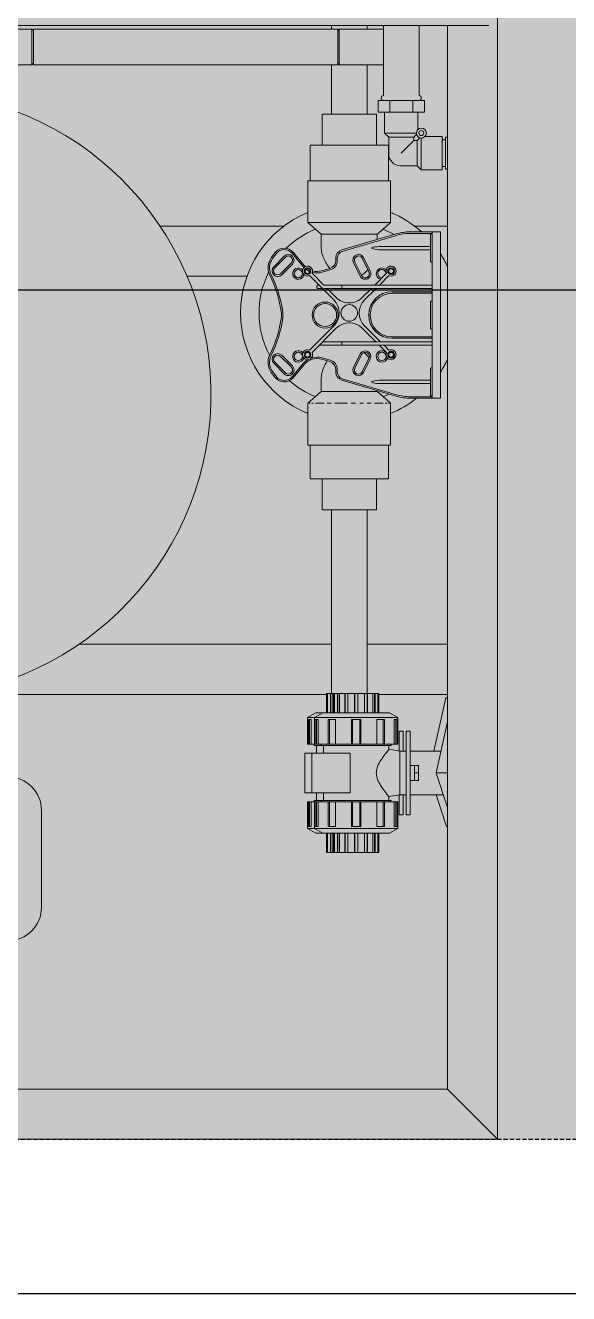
# Model space of a CAD drawing. Header units: centimetres. Extents: x 405564 to 502064, y 46284 to 60634.
# Drawn here: x 485449 to 485481.5, y 55890.3 to 55966.1 of the extents above; entities that cross this region are included whole.
import ezdxf

# ---------------------------------------------------------------- set-up
doc = ezdxf.new("R2010")
doc.units = ezdxf.units.CM
doc.linetypes.add('( Hidden )', pattern=[0.375, 0.25, -0.125])
doc.layers.get('0').update_dxf_attribs({"color": 8, "lineweight": 9})
for name, color, linetype, lineweight in [('0-KRCN-AYDINLATMA-130426', 8, 'Continuous', 9), ('0-KRCN-MİMARİ-220526', 8, 'Continuous', 9), ('Visible (ISO)', 8, 'Continuous', 18)]:
    doc.layers.add(name, color=color, linetype=linetype, lineweight=lineweight)
doc.layers.add('AS_NOT_MIMARI', color=8, linetype='Continuous')
doc.layers.add('AS_TAV', color=8, linetype='Continuous')

# ---------------------------------------------------------------- blocks, each defined once
blk = doc.blocks.new('YPL 064U 40OD00 8K89 149 MG 66')
at = {"layer": '0-KRCN-AYDINLATMA-130426'}
blk.add_lwpolyline([(75.25, -2.9), (75.25, 2.9, 0.414214), (73.25, 4.9), (-73.25, 4.9, 0.414214), (-75.25, 2.9), (-75.25, -2.9, 0.414214), (-73.25, -4.9), (73.25, -4.9, 0.414214)], format="xyb", close=True, dxfattribs=at)
blk = doc.blocks.new('G$C546873DE')
at = {"layer": '0-KRCN-AYDINLATMA-130426'}
blk.add_blockref('YPL 064U 40OD00 8K89 149 MG 66', (14810.68, 8782.296), dxfattribs=at)
blk = doc.blocks.new('A$Cdfb98813')
h = blk.add_hatch()
h.set_pattern_fill('ANGLE', color=256)
h.set_pattern_definition([(0, (-482318.783, -59032.118), (0, 6.985), [5.08, -1.905]), (90, (-482318.783, -59032.118), (-6.985, 4e-16), [5.08, -1.905])])
h.paths.add_polyline_path([(2235.139, -683), (325.139, -683), (325.139, -933.015), (2235.139, -933.015)])
h.paths.add_polyline_path([(800, -700), (900, -700), (900, -800), (800, -800)], flags=16)
h.paths.add_polyline_path([(1700, -700), (1800, -700), (1800, -800), (1700, -800)], flags=16)
at = {"linetype": '( Hidden )'}
blk.add_lwpolyline([(2235.139, -683), (325.139, -683), (325.139, -933.015), (2235.139, -933.015)], close=True, dxfattribs=at)
blk.add_lwpolyline([(2235.139, -683), (325.139, -683), (325.139, -933.015), (2235.139, -933.015)], close=True, dxfattribs=at)
at = {"layer": 'AS_TAV'}
blk.add_lwpolyline([(1880, -882.25), (621.002, -882.25), (621.002, -942.25), (1880, -942.25)], close=True, dxfattribs=at)
at = {"layer": 'Visible (ISO)'}
for p, q in [((1627.528, -933.015), (1627.528, -865.895)), ((1573.028, -866.415), (1627.008, -866.415)), ((1599.68, -866.635), (1594.785, -866.635)), ((1599.68, -866.635), (1599.68, -868.768)), ((1599.773, -866.727), (1599.68, -866.635)), ((1599.773, -868.768), (1599.773, -866.635)), ((1599.773, -866.635), (1617.969, -866.635)), ((1617.595, -866.415), (1617.595, -866.635)), ((1617.969, -868.768), (1617.969, -866.635)), ((1618.061, -866.635), (1620.712, -866.635)), ((1619.728, -866.415), (1619.728, -866.635)), ((1620.712, -870.607), (1620.712, -866.415)), ((1622.846, -870.609), (1622.846, -866.415)), ((1624.528, -930.015), (1624.528, -866.415)), ((1599.68, -868.768), (1594.785, -868.768)), ((1599.773, -868.676), (1599.68, -868.768)), ((1599.773, -868.768), (1617.969, -868.768)), ((1617.595, -868.768), (1617.595, -871.714)), ((1620.712, -868.768), (1618.061, -868.768)), ((1619.728, -868.768), (1619.728, -871.714)), ((1621.077, -870.907), (1620.384, -870.907)), ((1620.384, -870.907), (1620.384, -871.607)), ((1622.463, -870.907), (1621.077, -870.907)), ((1621.077, -870.907), (1621.077, -871.607)), ((1623.156, -870.907), (1622.463, -870.907)), ((1622.463, -870.907), (1622.463, -871.607)), ((1623.156, -870.907), (1623.156, -871.607)), ((1617.036, -871.714), (1620.287, -871.714)), ((1617.036, -871.714), (1617.036, -873.569)), ((1620.287, -871.714), (1620.287, -873.569)), ((1621.077, -871.607), (1620.384, -871.607)), ((1620.77, -871.607), (1620.77, -872.857)), ((1622.463, -871.607), (1621.077, -871.607)), ((1623.156, -871.607), (1622.463, -871.607)), ((1622.77, -871.607), (1622.77, -872.634)), ((1620.77, -872.857), (1622.672, -872.857)), ((1621.02, -873.107), (1620.77, -872.857)), ((1616.312, -873.569), (1621.011, -873.569)), ((1616.312, -873.569), (1616.312, -875.709)), ((1621.011, -873.569), (1621.011, -875.709)), ((1622.52, -873.107), (1621.02, -873.107)), ((1621.02, -873.107), (1621.02, -874.107)), ((1621.77, -874.057), (1622.52, -873.307)), ((1622.52, -873.107), (1622.685, -872.942)), ((1622.52, -873.307), (1622.52, -873.107)), ((1622.72, -873.307), (1622.52, -873.307)), ((1622.72, -873.307), (1622.885, -873.142)), ((1622.72, -874.807), (1622.72, -873.307)), ((1622.97, -873.155), (1622.97, -875.057)), ((1624.22, -873.057), (1623.194, -873.057)), ((1624.22, -873.057), (1624.22, -875.057)), ((1624.42, -873.257), (1624.22, -873.257)), ((1624.42, -873.107), (1624.42, -875.007)), ((1624.528, -873.107), (1624.42, -873.107)), ((1621.72, -874.807), (1622.72, -874.807)), ((1622.72, -874.807), (1622.97, -875.057)), ((1624.22, -875.057), (1622.97, -875.057)), ((1624.42, -874.857), (1624.22, -874.857)), ((1624.528, -875.007), (1624.42, -875.007)), ((1616.186, -875.709), (1621.136, -875.709)), ((1616.186, -878.209), (1616.186, -875.709)), ((1621.136, -878.209), (1621.136, -875.709)), ((1615.573, -877.886), (1615.639, -877.854)), ((1615.573, -877.886), (1615.574, -877.889)), ((1621.21, -877.626), (1621.208, -877.628)), ((1621.21, -877.626), (1621.276, -877.658)), ((1614.754, -878.415), (1607.34, -878.415)), ((1616.186, -878.209), (1616.986, -878.909)), ((1616.986, -879.685), (1616.986, -878.909)), ((1616.986, -878.909), (1620.336, -878.909)), ((1621.463, -878.883), (1618.215, -879.844)), ((1620.686, -878.603), (1620.336, -878.909)), ((1620.336, -879.217), (1620.336, -878.909)), ((1620.686, -878.603), (1621.136, -878.209)), ((1623.614, -878.76), (1622.314, -878.76)), ((1622.314, -878.85), (1623.614, -878.85)), ((1624.528, -878.415), (1622.569, -878.415)), ((1623.564, -878.896), (1623.614, -878.896)), ((1623.614, -878.76), (1623.614, -879.029)), ((1624.114, -878.76), (1623.614, -878.76)), ((1624.114, -878.76), (1624.114, -879.029)), ((1618.24, -879.931), (1621.489, -878.97)), ((1623.514, -879.635), (1620.606, -879.635)), ((1623.514, -878.946), (1623.514, -879.09)), ((1623.514, -880.381), (1623.514, -879.09)), ((1623.614, -879.029), (1623.614, -879.528)), ((1623.614, -879.528), (1623.614, -887.943)), ((1624.114, -879.029), (1624.114, -879.528)), ((1624.114, -879.528), (1624.114, -887.943)), ((1613.396, -879.793), (1613.441, -879.736)), ((1613.396, -879.793), (1613.398, -879.795)), ((1614.209, -880.018), (1613.995, -880.307)), ((1614.068, -880.361), (1614.282, -880.072)), ((1614.776, -880.213), (1614.139, -880.849)), ((1614.203, -880.913), (1614.839, -880.276)), ((1615.24, -880.043), (1615.9, -880.831)), ((1615.969, -880.773), (1615.309, -879.985)), ((1617.856, -880.324), (1617.856, -880.469)), ((1617.946, -880.469), (1617.946, -880.324)), ((1619.44, -880.342), (1619.838, -881.15)), ((1619.919, -881.11), (1619.521, -880.303)), ((1620.606, -879.835), (1623.514, -879.835)), ((1623.514, -880.381), (1623.514, -880.524)), ((1615.193, -880.63), (1614.556, -881.266)), ((1614.62, -881.33), (1615.256, -880.693)), ((1617.498, -880.948), (1617.019, -881.09)), ((1617.044, -881.176), (1617.524, -881.034)), ((1618.911, -880.603), (1619.309, -881.411)), ((1619.39, -881.371), (1618.992, -880.564)), ((1623.564, -880.574), (1623.614, -880.574)), ((1612.543, -881.415), (1608.959, -881.415)), ((1612.391, -881.887), (1612.413, -881.817)), ((1612.391, -881.887), (1612.393, -881.888)), ((1616.161, -881.255), (1616.161, -881.309)), ((1617.742, -882.831), (1616.291, -881.379)), ((1616.432, -881.238), (1617.138, -881.944)), ((1616.855, -881.943), (1616.798, -881.943)), ((1618.245, -881.943), (1617.138, -881.943)), ((1623.614, -881.943), (1618.245, -881.943)), ((1620.185, -881.943), (1620.891, -881.238)), ((1621.032, -881.379), (1620.468, -881.943)), ((1621.161, -881.255), (1621.161, -881.309)), ((1612.261, -882.456), (1612.278, -882.384)), ((1612.261, -882.456), (1612.264, -882.456)), ((1616.722, -882.093), (1616.722, -881.993)), ((1616.798, -882.143), (1617.055, -882.143)), ((1617.143, -882.143), (1618.245, -882.143)), ((1617.338, -882.143), (1617.884, -882.689)), ((1618.222, -882.093), (1618.222, -881.993)), ((1618.245, -882.143), (1623.614, -882.143)), ((1619.439, -882.689), (1619.985, -882.143)), ((1620.268, -882.143), (1619.581, -882.831)), ((1623.614, -882.345), (1621.214, -882.345)), ((1621.214, -882.435), (1623.614, -882.435)), ((1623.514, -882.946), (1623.514, -883.09)), ((1623.514, -884.381), (1623.514, -883.09)), ((1623.564, -882.896), (1623.614, -882.896)), ((1616.291, -885.838), (1617.742, -884.387)), ((1617.884, -884.528), (1616.432, -885.979)), ((1620.255, -885.343), (1619.439, -884.528)), ((1619.581, -884.387), (1620.538, -885.343)), ((1623.514, -884.381), (1623.514, -884.524)), ((1623.564, -884.574), (1623.614, -884.574)), ((1612.395, -885.347), (1612.379, -885.275)), ((1612.395, -885.347), (1612.398, -885.346)), ((1616.722, -885.407), (1616.722, -885.393)), ((1616.868, -885.543), (1618.245, -885.543)), ((1618.245, -885.343), (1617.068, -885.343)), ((1618.222, -885.493), (1618.222, -885.393)), ((1623.614, -885.343), (1618.245, -885.343)), ((1618.245, -885.543), (1623.614, -885.543)), ((1620.891, -885.979), (1620.455, -885.543)), ((1620.738, -885.543), (1621.032, -885.838)), ((1623.614, -885.035), (1621.214, -885.035)), ((1621.214, -885.125), (1623.614, -885.125)), ((1614.556, -886.204), (1615.193, -886.841)), ((1615.256, -886.777), (1614.62, -886.141)), ((1616.161, -886.255), (1616.161, -886.309)), ((1617.019, -886.381), (1617.498, -886.522)), ((1617.524, -886.436), (1617.044, -886.294)), ((1619.309, -886.06), (1618.911, -886.867)), ((1618.992, -886.907), (1619.39, -886.1)), ((1619.838, -886.321), (1619.44, -887.128)), ((1619.521, -887.168), (1619.919, -886.361)), ((1621.161, -886.255), (1621.161, -886.309)), ((1613.995, -887.163), (1614.209, -887.452)), ((1614.282, -887.399), (1614.068, -887.11)), ((1614.139, -886.622), (1614.776, -887.258)), ((1614.839, -887.194), (1614.203, -886.558)), ((1615.9, -886.639), (1615.24, -887.427)), ((1615.309, -887.485), (1615.969, -886.697)), ((1617.856, -887.002), (1617.856, -887.147)), ((1617.946, -887.147), (1617.946, -887.002)), ((1623.514, -886.946), (1623.514, -887.09)), ((1623.514, -888.381), (1623.514, -887.09)), ((1623.564, -886.896), (1623.614, -886.896)), ((1613.77, -887.893), (1613.724, -887.836)), ((1613.77, -887.893), (1613.772, -887.892)), ((1616.986, -887.533), (1616.986, -888.309)), ((1618.215, -887.626), (1621.463, -888.587)), ((1621.489, -888.501), (1618.24, -887.54)), ((1623.514, -887.635), (1620.606, -887.635)), ((1620.606, -887.835), (1623.514, -887.835)), ((1623.614, -888.442), (1623.614, -887.943)), ((1624.114, -888.442), (1624.114, -887.943)), ((1616.186, -889.009), (1616.637, -888.615)), ((1616.637, -888.615), (1616.986, -888.309)), ((1620.336, -888.254), (1620.336, -888.309)), ((1620.336, -888.309), (1620.686, -888.615)), ((1620.686, -888.615), (1621.136, -889.009)), ((1623.614, -888.62), (1622.314, -888.62)), ((1622.314, -888.71), (1623.614, -888.71)), ((1622.691, -888.71), (1622.663, -888.731)), ((1623.514, -888.381), (1623.514, -888.524)), ((1623.564, -888.574), (1623.614, -888.574)), ((1623.614, -888.71), (1623.614, -888.442)), ((1624.114, -888.71), (1623.614, -888.71)), ((1624.114, -888.71), (1624.114, -888.442)), ((1615.086, -889.04), (1615.027, -888.997)), ((1615.086, -889.04), (1615.088, -889.038)), ((1616.186, -889.009), (1616.186, -891.509)), ((1616.211, -889.009), (1616.186, -889.009)), ((1616.32, -889.009), (1616.254, -889.009)), ((1616.32, -889.009), (1616.254, -889.009)), ((1616.514, -889.009), (1616.402, -889.009)), ((1616.807, -889.009), (1616.643, -889.009)), ((1617.151, -889.009), (1616.643, -889.009)), ((1617.151, -889.009), (1616.968, -889.009)), ((1617.583, -889.009), (1617.347, -889.009)), ((1618.038, -889.009), (1617.802, -889.009)), ((1618.541, -889.009), (1617.802, -889.009)), ((1618.541, -889.009), (1618.29, -889.009)), ((1619.033, -889.009), (1618.782, -889.009)), ((1619.52, -889.009), (1619.285, -889.009)), ((1619.52, -889.009), (1619.285, -889.009)), ((1619.976, -889.009), (1619.74, -889.009)), ((1620.354, -889.009), (1620.172, -889.009)), ((1620.68, -889.009), (1620.172, -889.009)), ((1620.68, -889.009), (1620.516, -889.009)), ((1620.92, -889.009), (1620.809, -889.009)), ((1621.069, -889.009), (1621.002, -889.009)), ((1621.069, -889.009), (1621.002, -889.009)), ((1621.136, -889.009), (1621.112, -889.009)), ((1621.136, -889.009), (1621.136, -891.509)), ((1621.75, -889.331), (1621.684, -889.363)), ((1621.75, -889.331), (1621.749, -889.329)), ((1616.113, -889.592), (1616.047, -889.56)), ((1616.113, -889.592), (1616.114, -889.589)), ((1621.136, -891.509), (1616.186, -891.509)), ((1616.312, -893.523), (1616.312, -891.509)), ((1621.011, -893.523), (1621.011, -891.509)), ((1621.011, -893.523), (1616.312, -893.523)), ((1617.036, -895.377), (1617.036, -893.523)), ((1620.287, -895.377), (1620.287, -893.523)), ((1620.287, -895.377), (1617.036, -895.377)), ((1617.595, -906.368), (1617.595, -895.377)), ((1619.728, -906.368), (1619.728, -895.377)), ((1617.595, -903.415), (1602.506, -903.415)), ((1624.528, -903.415), (1619.728, -903.415)), ((1617.301, -906.415), (1594.675, -906.415)), ((1617.301, -906.368), (1617.316, -906.368)), ((1617.301, -906.368), (1617.301, -907.518)), ((1617.34, -906.368), (1617.316, -906.368)), ((1617.316, -906.368), (1617.316, -907.518)), ((1617.364, -906.368), (1617.34, -906.368)), ((1617.34, -906.368), (1617.34, -907.518)), ((1617.364, -906.368), (1617.534, -906.368)), ((1617.364, -907.518), (1617.364, -906.368)), ((1617.562, -906.368), (1617.534, -906.368)), ((1617.534, -906.368), (1617.534, -907.518)), ((1617.668, -906.368), (1617.562, -906.368)), ((1617.562, -906.368), (1617.562, -907.518)), ((1617.668, -906.368), (1617.715, -906.368)), ((1617.668, -907.518), (1617.668, -906.368)), ((1617.715, -906.368), (1617.729, -906.368)), ((1617.715, -906.368), (1617.715, -907.518)), ((1617.753, -906.368), (1617.729, -906.368)), ((1617.729, -906.368), (1617.729, -907.518)), ((1617.777, -906.368), (1617.753, -906.368)), ((1617.753, -906.368), (1617.753, -907.518)), ((1617.777, -906.368), (1617.948, -906.368)), ((1617.777, -907.518), (1617.777, -906.368)), ((1617.975, -906.368), (1617.948, -906.368)), ((1617.948, -906.368), (1617.948, -907.518)), ((1618.082, -906.368), (1617.975, -906.368)), ((1617.975, -906.368), (1617.975, -907.518)), ((1618.082, -906.368), (1618.39, -906.368)), ((1618.082, -907.518), (1618.082, -906.368)), ((1618.39, -906.368), (1618.39, -907.518)), ((1618.415, -906.368), (1618.39, -906.368)), ((1618.415, -906.368), (1618.415, -907.518)), ((1618.577, -906.368), (1618.415, -906.368)), ((1618.577, -906.368), (1618.577, -907.518)), ((1618.583, -906.368), (1618.577, -906.368)), ((1618.583, -907.518), (1618.583, -906.368)), ((1618.583, -906.368), (1618.968, -906.368)), ((1618.985, -906.368), (1618.968, -906.368)), ((1618.968, -906.368), (1618.968, -907.518)), ((1619.165, -906.368), (1618.985, -906.368)), ((1618.985, -906.368), (1618.985, -907.518)), ((1619.182, -906.368), (1619.165, -906.368)), ((1619.165, -906.368), (1619.165, -907.518)), ((1619.182, -906.368), (1619.566, -906.368)), ((1619.182, -907.518), (1619.182, -906.368)), ((1619.573, -906.368), (1619.566, -906.368)), ((1619.566, -906.368), (1619.566, -907.518)), ((1619.735, -906.368), (1619.573, -906.368)), ((1619.573, -906.368), (1619.573, -907.518)), ((1619.76, -906.368), (1619.735, -906.368)), ((1619.735, -906.368), (1619.735, -907.518)), ((1619.76, -906.368), (1620.068, -906.368)), ((1619.76, -907.518), (1619.76, -906.368)), ((1620.175, -906.368), (1620.068, -906.368)), ((1620.068, -906.368), (1620.068, -907.518)), ((1620.202, -906.368), (1620.175, -906.368)), ((1620.175, -906.368), (1620.175, -907.518)), ((1620.202, -906.368), (1620.373, -906.368)), ((1620.202, -907.518), (1620.202, -906.368)), ((1620.396, -906.368), (1620.373, -906.368)), ((1620.373, -906.368), (1620.373, -907.518)), ((1620.421, -906.368), (1620.396, -906.368)), ((1620.396, -906.368), (1620.396, -907.518)), ((1620.421, -906.368), (1620.435, -906.368)), ((1620.421, -907.518), (1620.421, -906.368)), ((1620.435, -906.368), (1620.435, -907.518)), ((1624.528, -906.415), (1620.435, -906.415)), ((1623.725, -909.818), (1624.435, -906.618)), ((1624.528, -906.618), (1624.435, -906.618)), ((1616.661, -907.518), (1616.161, -907.806)), ((1617.075, -907.518), (1616.575, -907.806)), ((1617.075, -907.518), (1616.661, -907.518)), ((1621.075, -907.518), (1617.075, -907.518)), ((1621.075, -907.518), (1621.575, -907.806)), ((1616.575, -907.806), (1616.161, -907.806)), ((1616.161, -909.388), (1616.161, -907.806)), ((1616.213, -907.918), (1616.213, -909.388)), ((1616.213, -907.918), (1616.383, -907.918)), ((1616.286, -909.388), (1616.286, -907.918)), ((1616.383, -909.388), (1616.383, -907.918)), ((1621.575, -907.806), (1616.575, -907.806)), ((1616.575, -909.388), (1616.575, -907.806)), ((1616.627, -907.918), (1616.627, -909.388)), ((1616.627, -907.918), (1616.797, -907.918)), ((1616.699, -909.388), (1616.699, -907.918)), ((1616.797, -909.388), (1616.797, -907.918)), ((1617.392, -907.918), (1617.392, -909.388)), ((1617.392, -907.918), (1617.837, -907.918)), ((1617.468, -909.388), (1617.468, -907.918)), ((1617.832, -909.388), (1617.832, -907.918)), ((1617.837, -909.388), (1617.837, -907.918)), ((1618.8, -907.918), (1618.8, -909.388)), ((1618.8, -907.918), (1619.35, -907.918)), ((1618.85, -909.388), (1618.85, -907.918)), ((1619.3, -909.388), (1619.3, -907.918)), ((1619.35, -909.388), (1619.35, -907.918)), ((1620.313, -907.918), (1620.313, -909.388)), ((1620.313, -907.918), (1620.758, -907.918)), ((1620.318, -909.388), (1620.318, -907.918)), ((1620.682, -909.388), (1620.682, -907.918)), ((1620.758, -909.388), (1620.758, -907.918)), ((1621.353, -907.918), (1621.353, -909.388)), ((1621.353, -907.918), (1621.523, -907.918)), ((1621.451, -909.388), (1621.451, -907.918)), ((1621.523, -909.388), (1621.523, -907.918)), ((1621.575, -909.388), (1621.575, -907.806)), ((1623.85, -911.118), (1624.528, -908.063)), ((1621.641, -908.648), (1621.641, -909.81)), ((1621.861, -908.618), (1621.671, -908.618)), ((1621.891, -908.648), (1621.891, -909.81)), ((1622.055, -908.648), (1622.055, -913.588)), ((1622.275, -908.618), (1622.085, -908.618)), ((1622.305, -908.648), (1622.305, -913.588)), ((1616.011, -909.923), (1616.011, -912.313)), ((1616.425, -909.923), (1616.011, -909.923)), ((1616.213, -909.388), (1616.161, -909.388)), ((1616.213, -909.388), (1616.286, -909.388)), ((1616.286, -909.388), (1616.383, -909.388)), ((1616.575, -909.388), (1616.383, -909.388)), ((1616.425, -909.923), (1616.425, -912.313)), ((1618.706, -909.923), (1616.425, -909.923)), ((1616.561, -909.388), (1616.561, -909.468)), ((1616.975, -909.468), (1616.561, -909.468)), ((1616.627, -909.388), (1616.575, -909.388)), ((1616.627, -909.388), (1616.699, -909.388)), ((1616.699, -909.388), (1616.797, -909.388)), ((1616.701, -909.468), (1616.701, -909.923)), ((1617.392, -909.388), (1616.797, -909.388)), ((1616.975, -909.388), (1616.975, -909.468)), ((1621.175, -909.468), (1616.975, -909.468)), ((1617.115, -909.468), (1617.115, -909.923)), ((1617.392, -909.388), (1617.468, -909.388)), ((1617.468, -909.388), (1617.832, -909.388)), ((1617.832, -909.388), (1617.837, -909.388)), ((1618.8, -909.388), (1617.837, -909.388)), ((1618.706, -912.313), (1618.706, -909.923)), ((1618.8, -909.388), (1618.85, -909.388)), ((1618.85, -909.388), (1619.3, -909.388)), ((1619.3, -909.388), (1619.35, -909.388)), ((1620.313, -909.388), (1619.35, -909.388)), ((1620.313, -909.388), (1620.318, -909.388)), ((1620.318, -909.388), (1620.682, -909.388)), ((1620.682, -909.388), (1620.758, -909.388)), ((1621.353, -909.388), (1620.758, -909.388)), ((1621.035, -909.468), (1621.035, -909.703)), ((1621.685, -909.818), (1621.035, -909.703)), ((1621.175, -909.388), (1621.175, -909.468)), ((1621.353, -909.388), (1621.451, -909.388)), ((1621.451, -909.388), (1621.523, -909.388)), ((1621.575, -909.388), (1621.523, -909.388)), ((1621.685, -909.818), (1621.685, -912.418)), ((1621.714, -909.817), (1622.026, -909.806)), ((1624.139, -909.818), (1622.305, -909.818)), ((1622.305, -910.667), (1622.555, -910.667)), ((1622.555, -910.667), (1622.555, -911.105)), ((1622.555, -910.667), (1622.805, -910.667)), ((1622.805, -910.655), (1622.805, -910.667)), ((1622.805, -910.667), (1622.805, -911.117)), ((1622.555, -911.13), (1622.555, -911.105)), ((1622.555, -911.117), (1622.805, -911.117)), ((1622.555, -911.13), (1622.555, -911.567)), ((1622.805, -911.117), (1622.805, -911.567)), ((1623.849, -911.123), (1623.85, -911.118)), ((1623.856, -911.121), (1623.849, -911.123)), ((1624.528, -911.118), (1623.85, -911.118)), ((1624.528, -913.188), (1623.856, -911.121)), ((1622.305, -911.567), (1622.555, -911.567)), ((1622.555, -911.567), (1622.805, -911.567)), ((1622.805, -911.567), (1622.805, -911.58)), ((1622.805, -911.567), (1622.805, -911.567)), ((1616.011, -912.313), (1616.425, -912.313)), ((1616.161, -912.848), (1616.213, -912.848)), ((1616.161, -912.848), (1616.161, -914.429)), ((1616.286, -912.848), (1616.213, -912.848)), ((1616.213, -912.848), (1616.213, -914.318)), ((1616.383, -912.848), (1616.286, -912.848)), ((1616.286, -912.848), (1616.286, -914.318)), ((1616.383, -912.848), (1616.575, -912.848)), ((1616.383, -914.318), (1616.383, -912.848)), ((1616.425, -912.313), (1618.706, -912.313)), ((1616.561, -912.768), (1616.975, -912.768)), ((1616.561, -912.848), (1616.561, -912.768)), ((1616.575, -912.848), (1616.627, -912.848)), ((1616.575, -912.848), (1616.575, -914.429)), ((1616.699, -912.848), (1616.627, -912.848)), ((1616.627, -912.848), (1616.627, -914.318)), ((1616.797, -912.848), (1616.699, -912.848)), ((1616.699, -912.848), (1616.699, -914.318)), ((1616.701, -912.313), (1616.701, -912.768)), ((1616.797, -912.848), (1617.392, -912.848)), ((1616.797, -914.318), (1616.797, -912.848)), ((1616.975, -912.768), (1621.175, -912.768)), ((1616.975, -912.848), (1616.975, -912.768)), ((1617.115, -912.313), (1617.115, -912.768)), ((1617.468, -912.848), (1617.392, -912.848)), ((1617.392, -912.848), (1617.392, -914.318)), ((1617.832, -912.848), (1617.468, -912.848)), ((1617.468, -912.848), (1617.468, -914.318)), ((1617.837, -912.848), (1617.832, -912.848)), ((1617.832, -912.848), (1617.832, -914.318)), ((1617.837, -912.848), (1618.8, -912.848)), ((1617.837, -914.318), (1617.837, -912.848)), ((1618.85, -912.848), (1618.8, -912.848)), ((1618.8, -912.848), (1618.8, -914.318)), ((1619.3, -912.848), (1618.85, -912.848)), ((1618.85, -912.848), (1618.85, -914.318)), ((1619.35, -912.848), (1619.3, -912.848)), ((1619.3, -912.848), (1619.3, -914.318)), ((1619.35, -912.848), (1620.313, -912.848)), ((1619.35, -914.318), (1619.35, -912.848)), ((1620.318, -912.848), (1620.313, -912.848)), ((1620.313, -912.848), (1620.313, -914.318)), ((1620.682, -912.848), (1620.318, -912.848)), ((1620.318, -912.848), (1620.318, -914.318)), ((1620.758, -912.848), (1620.682, -912.848)), ((1620.682, -912.848), (1620.682, -914.318)), ((1620.758, -912.848), (1621.353, -912.848)), ((1620.758, -914.318), (1620.758, -912.848)), ((1621.685, -912.418), (1621.035, -912.532)), ((1621.035, -912.532), (1621.035, -912.768)), ((1621.175, -912.848), (1621.175, -912.768)), ((1621.451, -912.848), (1621.353, -912.848)), ((1621.353, -912.848), (1621.353, -914.318)), ((1621.523, -912.848), (1621.451, -912.848)), ((1621.451, -912.848), (1621.451, -914.318)), ((1621.523, -912.848), (1621.575, -912.848)), ((1621.523, -914.318), (1621.523, -912.848)), ((1621.575, -912.848), (1621.575, -914.429)), ((1621.641, -912.425), (1621.641, -913.588)), ((1621.714, -912.419), (1622.026, -912.43)), ((1621.891, -912.425), (1621.891, -913.588)), ((1624.278, -912.418), (1622.305, -912.418)), ((1624.481, -914.318), (1623.864, -912.418)), ((1621.861, -913.618), (1621.671, -913.618)), ((1622.275, -913.618), (1622.085, -913.618)), ((1616.161, -914.429), (1616.575, -914.429)), ((1616.661, -914.718), (1616.161, -914.429)), ((1616.383, -914.318), (1616.213, -914.318)), ((1616.575, -914.429), (1621.575, -914.429)), ((1617.075, -914.718), (1616.575, -914.429)), ((1616.797, -914.318), (1616.627, -914.318)), ((1617.837, -914.318), (1617.392, -914.318)), ((1619.35, -914.318), (1618.8, -914.318)), ((1620.758, -914.318), (1620.313, -914.318)), ((1621.075, -914.718), (1621.575, -914.429)), ((1621.523, -914.318), (1621.353, -914.318)), ((1624.481, -914.318), (1624.528, -914.318)), ((1616.661, -914.718), (1617.075, -914.718)), ((1617.075, -914.718), (1621.075, -914.718)), ((1617.301, -915.868), (1617.301, -914.718)), ((1617.316, -914.718), (1617.316, -915.868)), ((1617.34, -915.868), (1617.34, -914.718)), ((1617.364, -915.868), (1617.364, -914.718)), ((1617.534, -914.718), (1617.534, -915.868)), ((1617.562, -915.868), (1617.562, -914.718)), ((1617.668, -915.868), (1617.668, -914.718)), ((1617.715, -915.868), (1617.715, -914.718)), ((1617.729, -914.718), (1617.729, -915.868)), ((1617.753, -915.868), (1617.753, -914.718)), ((1617.777, -915.868), (1617.777, -914.718)), ((1617.948, -914.718), (1617.948, -915.868)), ((1617.975, -915.868), (1617.975, -914.718)), ((1618.082, -915.868), (1618.082, -914.718)), ((1618.39, -914.718), (1618.39, -915.868)), ((1618.415, -915.868), (1618.415, -914.718)), ((1618.577, -915.868), (1618.577, -914.718)), ((1618.583, -915.868), (1618.583, -914.718)), ((1618.968, -914.718), (1618.968, -915.868)), ((1618.985, -915.868), (1618.985, -914.718)), ((1619.165, -915.868), (1619.165, -914.718)), ((1619.182, -915.868), (1619.182, -914.718)), ((1619.566, -914.718), (1619.566, -915.868)), ((1619.573, -915.868), (1619.573, -914.718)), ((1619.735, -915.868), (1619.735, -914.718)), ((1619.76, -915.868), (1619.76, -914.718)), ((1620.068, -914.718), (1620.068, -915.868)), ((1620.175, -915.868), (1620.175, -914.718)), ((1620.202, -915.868), (1620.202, -914.718)), ((1620.373, -914.718), (1620.373, -915.868)), ((1620.396, -915.868), (1620.396, -914.718)), ((1620.421, -915.868), (1620.421, -914.718)), ((1620.435, -915.868), (1620.435, -914.718)), ((1617.316, -915.868), (1617.301, -915.868)), ((1617.316, -915.868), (1617.34, -915.868)), ((1617.34, -915.868), (1617.364, -915.868)), ((1617.534, -915.868), (1617.364, -915.868)), ((1617.534, -915.868), (1617.562, -915.868)), ((1617.562, -915.868), (1617.668, -915.868)), ((1617.715, -915.868), (1617.668, -915.868)), ((1617.729, -915.868), (1617.715, -915.868)), ((1617.729, -915.868), (1617.753, -915.868)), ((1617.753, -915.868), (1617.777, -915.868)), ((1617.948, -915.868), (1617.777, -915.868)), ((1617.948, -915.868), (1617.975, -915.868)), ((1617.975, -915.868), (1618.082, -915.868)), ((1618.39, -915.868), (1618.082, -915.868)), ((1618.39, -915.868), (1618.415, -915.868)), ((1618.415, -915.868), (1618.577, -915.868)), ((1618.577, -915.868), (1618.583, -915.868)), ((1618.968, -915.868), (1618.583, -915.868)), ((1618.968, -915.868), (1618.985, -915.868)), ((1618.985, -915.868), (1619.165, -915.868)), ((1619.165, -915.868), (1619.182, -915.868)), ((1619.566, -915.868), (1619.182, -915.868)), ((1619.566, -915.868), (1619.573, -915.868)), ((1619.573, -915.868), (1619.735, -915.868)), ((1619.735, -915.868), (1619.76, -915.868)), ((1620.068, -915.868), (1619.76, -915.868)), ((1620.068, -915.868), (1620.175, -915.868)), ((1620.175, -915.868), (1620.202, -915.868)), ((1620.373, -915.868), (1620.202, -915.868)), ((1620.373, -915.868), (1620.396, -915.868)), ((1620.396, -915.868), (1620.421, -915.868)), ((1620.435, -915.868), (1620.421, -915.868)), ((1412.528, -930.015), (1624.528, -930.015)), ((1625.048, -930.535), (1624.528, -930.015)), ((1624.528, -930.015), (1625.048, -930.535)), ((1625.048, -930.535), (1627.008, -932.495)), ((1627.008, -932.495), (1625.048, -930.535)), ((1627.528, -933.015), (1627.008, -932.495)), ((1627.008, -932.495), (1627.528, -933.015)), ((1409.528, -933.015), (1627.528, -933.015))]:
    blk.add_line(p, q, dxfattribs=at)
for centre, radius in [((1622.972, -872.855), 0.3), ((1622.972, -872.855), 0.15), ((1615.614, -881.26), 0.25), ((1616.161, -881.109), 0.2), ((1621.161, -881.109), 0.2), ((1617.214, -883.735), 0.777), ((1617.214, -883.735), 0.687), ((1618.661, -883.609), 0.5), ((1615.614, -886.21), 0.25), ((1616.161, -886.109), 0.2), ((1620.614, -886.21), 0.25), ((1621.161, -886.109), 0.2)]:
    blk.add_circle(centre, radius, dxfattribs=at)
for centre, radius, start, end in [((1592.291, -888.472), 18.1, 93.37893, 86.62107), ((1620.72, -870.757), 0.15, 92.99024, 270), ((1622.82, -870.757), 0.15, 270, 80.00524), ((1621.72, -874.107), 0.7, 180, 270), ((1618.661, -883.609), 6.5, 112.38134, 247.61866), ((1618.661, -883.609), 6.5, 48.23934, 67.61866), ((1618.661, -883.609), 5.4, 112.02149, 134.31302), ((1618.661, -883.609), 5.4, 60.26277, 67.97851), ((1622.314, -881.76), 3, 90, 106.47655), ((1622.314, -881.76), 2.91, 90, 106.47655), ((1614.799, -880.902), 1, 143.47431, 206.45728), ((1614.799, -880.902), 0.91, 143.47431, 206.45728), ((1614.772, -880.435), 0.7, 39.95635, 143.47431), ((1614.772, -880.435), 0.61, 39.95635, 143.47431), ((1615.016, -880.453), 0.34, 315, 135), ((1615.016, -880.453), 0.25, 315, 135), ((1618.356, -880.324), 0.5, 106.47655, 180), ((1618.356, -880.324), 0.41, 106.47655, 180), ((1619.216, -880.453), 0.34, 26.25866, 206.25866), ((1619.216, -880.453), 0.25, 26.25866, 206.25866), ((1618.661, -883.609), 6.5, 25.5102, 32.97642), ((1618.661, -883.609), 5.4, 153.27288, 207.99989), ((1614.38, -881.089), 0.34, 135, 315), ((1614.38, -881.089), 0.25, 135, 315), ((1615.614, -881.26), 0.34, 41.14788, 349.79077), ((1616.161, -881.109), 0.3, 334.47122, 295.52878), ((1616.735, -880.131), 1.09, 219.95635, 224.24944), ((1616.735, -880.131), 1, 219.95635, 225.0997), ((1616.735, -880.131), 1.09, 232.41412, 246.77632), ((1616.735, -880.131), 1, 236.43551, 242.75493), ((1616.735, -880.131), 1.09, 254.94099, 286.47655), ((1616.735, -880.131), 1, 254.09074, 286.47655), ((1617.356, -880.469), 0.5, 286.47655, 0), ((1617.356, -880.469), 0.59, 286.47655, 0), ((1619.614, -881.26), 0.34, 206.25866, 26.25866), ((1619.614, -881.26), 0.25, 206.25866, 26.25866), ((1620.614, -881.26), 0.34, 41.14788, 256.93381), ((1620.614, -881.26), 0.25, 358.99856, 271.00144), ((1621.161, -881.109), 0.3, 244.47122, 205.52878), ((1607.409, -884.58), 7.255, 7.76425, 26.45728), ((1607.409, -884.58), 7.345, 7.76425, 26.45728), ((1618.661, -881.912), 1.1, 225, 315), ((1621.214, -883.735), 1.39, 90, 270), ((1621.214, -883.735), 1.3, 90, 270), ((1616.964, -883.609), 1.1, 315, 45), ((1620.358, -883.609), 1.1, 135, 225), ((1607.409, -882.89), 7.255, 333.54272, 352.23575), ((1607.409, -882.89), 7.345, 333.54272, 352.23575), ((1613.606, -883.735), 1, 352.23575, 7.76425), ((1613.606, -883.735), 1.09, 352.23575, 7.76425), ((1618.661, -885.306), 1.1, 45, 135), ((1614.799, -886.568), 1, 153.54272, 216.52569), ((1614.799, -886.568), 0.91, 153.54272, 216.52569), ((1614.38, -886.381), 0.34, 45, 225), ((1614.38, -886.381), 0.25, 45, 225), ((1615.614, -886.21), 0.34, 38.13917, 342.91393), ((1616.161, -886.109), 0.3, 64.47122, 25.52878), ((1616.735, -887.339), 1.09, 121.35407, 140.04365), ((1616.735, -887.339), 1, 73.52345, 140.04365), ((1616.735, -887.339), 1.09, 73.52345, 108.62913), ((1617.356, -887.002), 0.59, 0, 73.52345), ((1619.614, -886.21), 0.34, 333.74134, 153.74134), ((1619.614, -886.21), 0.25, 333.74134, 153.74134), ((1620.614, -886.21), 0.34, 38.13917, 342.91393), ((1621.161, -886.109), 0.3, 154.47122, 115.52878), ((1618.661, -883.609), 6.5, 327.02358, 334.4898), ((1615.016, -887.018), 0.34, 225, 45), ((1615.016, -887.018), 0.25, 225, 45), ((1617.356, -887.002), 0.5, 0, 73.52345), ((1618.356, -887.147), 0.5, 180, 253.52345), ((1618.356, -887.147), 0.41, 180, 253.52345), ((1619.216, -887.018), 0.34, 153.74134, 333.74134), ((1619.216, -887.018), 0.25, 153.74134, 333.74134), ((1614.772, -887.036), 0.7, 216.52569, 320.04365), ((1614.772, -887.036), 0.61, 216.52569, 320.04365), ((1618.661, -883.609), 5.4, 228.59656, 247.97851), ((1618.661, -883.609), 5.4, 292.02149, 296.054), ((1618.661, -883.609), 6.5, 292.38134, 308.29103), ((1622.314, -885.71), 3, 253.52345, 270), ((1622.314, -885.71), 2.91, 253.52345, 270), ((1621.671, -908.648), 0.03, 90, 180), ((1621.861, -908.648), 0.03, 0, 90), ((1622.085, -908.648), 0.03, 90, 180), ((1622.275, -908.648), 0.03, 0, 90), ((1621.611, -909.776), 0.03, 278.23541, 360), ((1621.715, -909.847), 0.03, 92, 180), ((1622.025, -909.776), 0.03, 272, 360), ((1621.611, -912.46), 0.03, 0, 81.76459), ((1621.715, -912.389), 0.03, 180, 268), ((1622.025, -912.46), 0.03, 0, 88), ((1621.671, -913.588), 0.03, 180, 270), ((1621.861, -913.588), 0.03, 270, 360), ((1622.085, -913.588), 0.03, 180, 270), ((1622.275, -913.588), 0.03, 270, 360)]:
    blk.add_arc(centre, radius, start, end, dxfattribs=at)
at = {"layer": 'Visible (ISO)', "extrusion": (0, 0, -1)}
for centre, major_axis, ratio, start_param, end_param in [((1623.564, -878.946), (0, 0.0501), 0.99766, 4.712389, 6.283185), ((1620.606, -879.735), (-0.592, 0), 0.168964, 4.712389, 7.853982), ((1623.564, -880.524), (0, 0.0501), 0.99766, 3.141593, 4.712389), ((1616.798, -881.993), (-0.0763, 0), 0.654931, 0, 1.570796), ((1618.245, -881.993), (0, -0.05), 0.463936, 1.570796, 3.141593), ((1616.798, -882.093), (0.0763, 0), 0.654931, 1.570796, 3.141593), ((1618.245, -882.093), (0, -0.05), 0.463936, 0, 1.570796), ((1623.564, -882.946), (0, 0.0501), 0.99766, 4.712389, 6.283185), ((1623.564, -884.524), (0, 0.0501), 0.99766, 3.141593, 4.712389), ((1616.798, -885.393), (-0.0763, 0), 0.654931, 0, 1.387583), ((1618.245, -885.393), (0, -0.05), 0.463936, 1.570796, 3.141593), ((1618.245, -885.493), (0, -0.05), 0.463936, 0, 1.570796), ((1623.564, -886.946), (0, 0.0501), 0.99766, 4.712389, 6.283185), ((1620.606, -887.735), (-0.592, 0), 0.168964, 4.712389, 7.853982), ((1623.564, -888.524), (0, 0.0501), 0.99766, 3.141593, 4.712389)]:
    blk.add_ellipse(centre, major_axis=major_axis, ratio=ratio, start_param=start_param, end_param=end_param, dxfattribs=at)
at = {"layer": 'Visible (ISO)'}
for points in [[(1618.061, -866.635), (1618.031, -866.665), (1618, -866.696), (1617.969, -866.727)], [(1618.061, -866.635), (1618.061, -866.635), (1618.061, -866.635), (1618.061, -866.635)], [(1617.969, -868.676), (1618, -868.707), (1618.031, -868.738), (1618.061, -868.768)]]:
    blk.add_open_spline(points, degree=3, dxfattribs=at)
for points, knots in [([(1618.061, -868.768), (1618.061, -868.768), (1618.061, -868.768), (1618.061, -868.768), (1618.062, -868.768), (1618.062, -868.741), (1618.062, -868.687), (1618.062, -868.634), (1618.063, -868.555), (1618.063, -868.457), (1618.063, -868.259), (1618.063, -867.983), (1618.063, -867.703), (1618.063, -867.563), (1618.063, -867.424), (1618.063, -867.295), (1618.063, -867.165), (1618.063, -867.047), (1618.063, -866.948), (1618.063, -866.849), (1618.062, -866.77), (1618.062, -866.716), (1618.062, -866.662), (1618.062, -866.635), (1618.061, -866.635), (1618.061, -866.635), (1618.061, -866.635), (1618.061, -866.635)], [-0.5003432, -0.5003432, -0.5003432, -0.5003432, -0.5, -0.5, -0.5, -0.4375, -0.4375, -0.4375, -0.375, -0.375, -0.375, -0.25, -0.25, -0.25, -0.1875, -0.1875, -0.1875, -0.125, -0.125, -0.125, -0.0625, -0.0625, -0.0625, 0, 0, 0, 0.0000157, 0.0000157, 0.0000157, 0.0000157]), ([(1621.136, -878.209), (1621.136, -878.209), (1621.136, -878.209), (1621.136, -878.209), (1621.136, -878.209), (1621.136, -878.209), (1621.136, -878.209), (1621.136, -878.209), (1621.135, -878.209), (1621.134, -878.209), (1621.132, -878.209), (1621.126, -878.209), (1621.12, -878.209), (1621.094, -878.209), (1621.068, -878.209), (1621.011, -878.209), (1620.984, -878.209), (1620.913, -878.209), (1620.866, -878.209), (1620.739, -878.209), (1620.656, -878.209), (1620.511, -878.209), (1620.457, -878.209), (1620.342, -878.209), (1620.283, -878.209), (1620.158, -878.209), (1620.093, -878.209), (1619.96, -878.209), (1619.891, -878.209), (1619.749, -878.209), (1619.676, -878.209), (1619.528, -878.209), (1619.452, -878.209), (1619.298, -878.209), (1619.221, -878.209), (1619.063, -878.209), (1618.984, -878.209), (1618.824, -878.209), (1618.743, -878.209), (1618.583, -878.209), (1618.502, -878.209), (1618.343, -878.209), (1618.263, -878.209), (1618.106, -878.209), (1618.028, -878.209), (1617.874, -878.209), (1617.798, -878.209), (1617.65, -878.209), (1617.577, -878.209), (1617.435, -878.209), (1617.366, -878.209), (1617.232, -878.209), (1617.167, -878.209), (1617.043, -878.209), (1616.983, -878.209), (1616.869, -878.209), (1616.814, -878.209), (1616.669, -878.209), (1616.585, -878.209), (1616.458, -878.209), (1616.411, -878.209), (1616.339, -878.209), (1616.312, -878.209), (1616.255, -878.209), (1616.229, -878.209), (1616.203, -878.209), (1616.197, -878.209), (1616.189, -878.209), (1616.186, -878.209), (1616.186, -878.209)], [-7.779415, -7.779415, -7.779415, -7.779415, -7.766492, -7.766492, -7.755473, -7.755473, -7.733419, -7.733419, -7.689255, -7.689255, -7.600698, -7.600698, -7.422683, -7.422683, -7.063081, -7.063081, -6.820979, -6.820979, -6.495303, -6.495303, -6.056393, -6.056393, -5.816025, -5.816025, -5.575581, -5.575581, -5.335069, -5.335069, -5.09448, -5.09448, -4.853821, -4.853821, -4.613086, -4.613086, -4.372278, -4.372278, -4.131392, -4.131392, -3.890437, -3.890437, -3.64948, -3.64948, -3.408592, -3.408592, -3.167783, -3.167783, -2.927045, -2.927045, -2.686385, -2.686385, -2.445794, -2.445794, -2.20528, -2.20528, -1.964835, -1.964835, -1.724466, -1.724466, -1.284693, -1.284693, -0.958381, -0.958381, -0.715809, -0.715809, -0.355514, -0.355514, -0.17716, -0.17716, 0, 0, 0, 0]), ([(1617.497, -880.949), (1617.351, -880.765), (1617.229, -880.564), (1617.09, -880.246), (1617.051, -880.128), (1616.999, -879.9), (1616.986, -879.789), (1616.986, -879.685)], [-7.485521, -7.485521, -7.485521, -7.485521, -6.681033, -6.681033, -6.207364, -6.207364, -5.733695, -5.733695, -5.733695, -5.733695]), ([(1619.772, -881.014), (1619.763, -881.024), (1619.754, -881.034), (1619.647, -881.158), (1619.527, -881.275), (1619.393, -881.376)], [-10.3344347, -10.3344347, -10.3344347, -10.3344347, -10.2889217, -10.2889217, -9.7704909, -9.7704909, -9.7704909, -9.7704909]), ([(1617.346, -886.477), (1617.254, -886.619), (1617.174, -886.769), (1617.072, -887.024), (1617.04, -887.131), (1616.997, -887.338), (1616.986, -887.438), (1616.986, -887.533)], [10.744375, 10.744375, 10.744375, 10.744375, 11.33921, 11.33921, 11.768081, 11.768081, 12.196952, 12.196952, 12.196952, 12.196952]), ([(1619.848, -886.298), (1619.815, -886.255), (1619.781, -886.214), (1619.686, -886.105), (1619.62, -886.036), (1619.547, -885.969)], [7.4434546, 7.4434546, 7.4434546, 7.4434546, 7.6283703, 7.6283703, 7.9387561, 7.9387561, 7.9387561, 7.9387561]), ([(1616.986, -888.309), (1616.986, -888.309), (1616.986, -888.309), (1616.986, -888.309), (1616.987, -888.309), (1616.987, -888.309), (1616.987, -888.309), (1616.988, -888.309), (1616.988, -888.309), (1616.991, -888.309), (1616.994, -888.309), (1617.004, -888.309), (1617.015, -888.309), (1617.057, -888.309), (1617.098, -888.309), (1617.187, -888.309), (1617.228, -888.309), (1617.334, -888.309), (1617.404, -888.309), (1617.56, -888.309), (1617.645, -888.309), (1617.826, -888.309), (1617.923, -888.309), (1618.125, -888.309), (1618.229, -888.309), (1618.443, -888.309), (1618.552, -888.309), (1618.769, -888.309), (1618.878, -888.309), (1619.091, -888.309), (1619.196, -888.309), (1619.398, -888.309), (1619.494, -888.309), (1619.677, -888.309), (1619.762, -888.309), (1619.917, -888.309), (1619.987, -888.309), (1620.094, -888.309), (1620.135, -888.309), (1620.224, -888.309), (1620.266, -888.309), (1620.308, -888.309), (1620.318, -888.309), (1620.329, -888.309), (1620.332, -888.309), (1620.335, -888.309), (1620.335, -888.309), (1620.336, -888.309), (1620.336, -888.309), (1620.336, -888.309), (1620.336, -888.309), (1620.336, -888.309), (1620.336, -888.309), (1620.336, -888.309)], [-3.638596, -3.638596, -3.638596, -3.638596, -3.628878, -3.628878, -3.620608, -3.620608, -3.604087, -3.604087, -3.571126, -3.571126, -3.505497, -3.505497, -3.375297, -3.375297, -3.118548, -3.118548, -2.949979, -2.949979, -2.723396, -2.723396, -2.497139, -2.497139, -2.27115, -2.27115, -2.04546, -2.04546, -1.820044, -1.820044, -1.59463, -1.59463, -1.36894, -1.36894, -1.142953, -1.142953, -0.916698, -0.916698, -0.690117, -0.690117, -0.521185, -0.521185, -0.26388, -0.26388, -0.133394, -0.133394, -0.067621, -0.067621, -0.034586, -0.034586, -0.018029, -0.018029, -0.00974, -0.00974, -0.000001, -0.000001, -0.000001, -0.000001]), ([(1621.035, -909.703), (1621.035, -909.703), (1621.028, -909.712), (1620.998, -909.748), (1620.976, -909.775), (1620.891, -909.879), (1620.81, -909.982), (1620.681, -910.158), (1620.632, -910.227), (1620.533, -910.378), (1620.483, -910.459), (1620.393, -910.632), (1620.353, -910.723), (1620.294, -910.914), (1620.277, -911.014), (1620.277, -911.118), (1620.277, -911.224), (1620.295, -911.325), (1620.356, -911.52), (1620.397, -911.612), (1620.49, -911.788), (1620.541, -911.871), (1620.642, -912.023), (1620.692, -912.093), (1620.819, -912.265), (1620.897, -912.363), (1620.979, -912.464), (1621, -912.49), (1621.028, -912.524), (1621.035, -912.532), (1621.035, -912.532)], [7.205301, 7.205301, 7.205301, 7.205301, 7.494482, 7.494482, 7.783663, 7.783663, 8.362024, 8.362024, 8.673001, 8.673001, 8.983978, 8.983978, 9.294955, 9.294955, 9.605932, 9.605932, 9.605932, 9.924144, 9.924144, 10.242357, 10.242357, 10.560569, 10.560569, 10.878781, 10.878781, 11.443524, 11.443524, 11.725896, 11.725896, 12.008267, 12.008267, 12.008267, 12.008267])]:
    blk.add_open_spline(points, degree=3, knots=knots, dxfattribs=at)
for points in [[(1616.161, -881.255), (1616.222, -881.255), (1616.265, -881.212), (1616.307, -881.169), (1616.307, -881.109), (1616.307, -881.048), (1616.265, -881.006), (1616.222, -880.963), (1616.161, -880.963), (1616.101, -880.963), (1616.058, -881.006), (1616.016, -881.048), (1616.016, -881.109), (1616.016, -881.169), (1616.058, -881.212), (1616.101, -881.255), (1616.161, -881.255)], [(1621.161, -881.255), (1621.222, -881.255), (1621.265, -881.212), (1621.307, -881.169), (1621.307, -881.109), (1621.307, -881.048), (1621.265, -881.006), (1621.222, -880.963), (1621.161, -880.963), (1621.101, -880.963), (1621.058, -881.006), (1621.016, -881.048), (1621.016, -881.109), (1621.016, -881.169), (1621.058, -881.212), (1621.101, -881.255), (1621.161, -881.255)], [(1616.161, -886.255), (1616.222, -886.255), (1616.265, -886.212), (1616.307, -886.169), (1616.307, -886.109), (1616.307, -886.048), (1616.265, -886.006), (1616.222, -885.963), (1616.161, -885.963), (1616.101, -885.963), (1616.058, -886.006), (1616.016, -886.048), (1616.016, -886.109), (1616.016, -886.169), (1616.058, -886.212), (1616.101, -886.255), (1616.161, -886.255)], [(1621.161, -886.255), (1621.222, -886.255), (1621.265, -886.212), (1621.307, -886.169), (1621.307, -886.109), (1621.307, -886.048), (1621.265, -886.006), (1621.222, -885.963), (1621.161, -885.963), (1621.101, -885.963), (1621.058, -886.006), (1621.016, -886.048), (1621.016, -886.109), (1621.016, -886.169), (1621.058, -886.212), (1621.101, -886.255), (1621.161, -886.255)]]:
    blk.add_rational_spline(points, [1, 0.923879532511, 1, 0.923879532511, 1, 0.923879532511, 1, 0.923879532511, 1, 0.923879532511, 1, 0.923879532511, 1, 0.923879532511, 1, 0.923879532511, 1], degree=2, knots=[0, 0, 0, 0.0125, 0.0125, 0.025, 0.025, 0.0375, 0.0375, 0.05, 0.05, 0.0625, 0.0625, 0.075, 0.075, 0.0875, 0.0875, 0.1, 0.1, 0.1], dxfattribs=at)
blk = doc.blocks.new('A$C6A10306C')
at = {"layer": 'AS_NOT_MIMARI'}
blk.add_blockref('A$Cdfb98813', (13285.68, -3801.454), dxfattribs=at)

msp = doc.modelspace()

# ---------------------------------------------------------------- block references
at = {"layer": '0-KRCN-AYDINLATMA-130426'}
msp.add_blockref('G$C546873DE', (470564.066, 47134.016), dxfattribs=at)

# ---------------------------------------------------------------- next in the draw order: block references
at = {"layer": '0-KRCN-MİMARİ-220526'}
msp.add_blockref('A$C6A10306C', (470564.066, 60634.016), dxfattribs=at)

doc.saveas('drawing.dxf')
